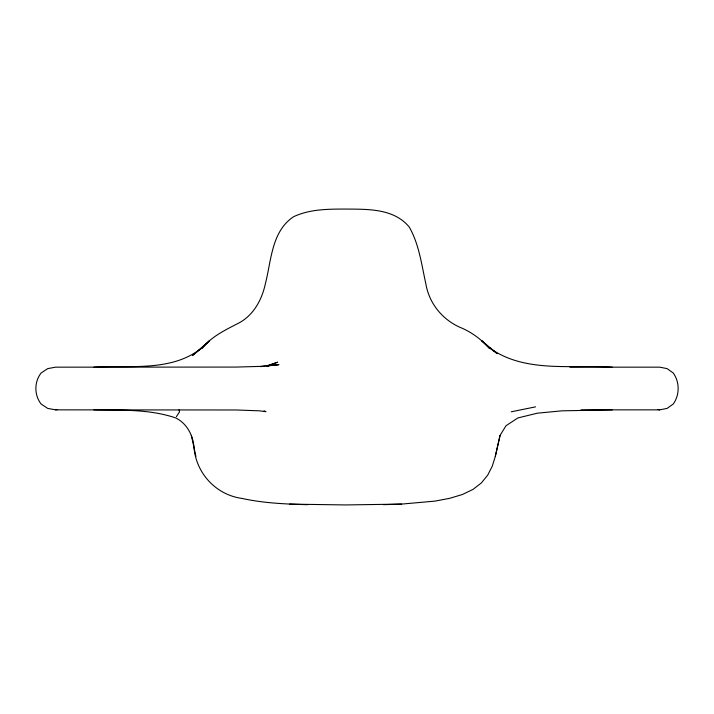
<?xml version="1.0" encoding="UTF-8"?>
<svg xmlns="http://www.w3.org/2000/svg" width="714" height="714" viewBox="0 0 714 714"><rect width="100%" height="100%" fill="white"/><g stroke="black" fill="none" stroke-linecap="round" stroke-linejoin="round"><path stroke-width="1.07" d="M289.625 504.12L345.603 504.941L401.58 504.093L434.915 501.121L449.49 498.363L462.297 494.543L472.998 489.411L481.406 482.896L487.724 475.105L492.258 466.224L495.293 456.424L500.121 435.308L506.03 425.714L517.9 417.94L537.455 413.174L562.016 410.827L612.193 409.854M495.293 456.424L500.005 435.486M176.394 416.646L179.535 411.799L179.009 409.782M267.652 366.068L277.648 362.194L266.019 366.05M511.242 411.799L535.58 406.846M580.973 409.854L659.7 409.854L667.099 408.399L673.231 404.035C679.79 394.994 679.79 382.035 673.231 372.994L667.099 368.62L659.7 367.166L569.897 367.166M267.09 365.925L278.799 364.595L259.325 366.416L236.254 367.076L55.612 367.166L47.695 368.62L41.135 372.994C34.12 381.865 34.12 395.154 41.135 404.035L47.695 408.399L55.612 409.854L57.593 409.497M260.503 366.657L264.939 366.175M266.965 365.934L278.799 364.595M383.427 504.664L401.589 504.12M93.909 367.166C129.841 365.113 171.681 372.137 201.741 347.986L192.396 355.572L209.604 340.667L202.026 348.245C212.013 336.026 226.454 329.475 240.109 322.335C254.157 314.169 261.94 299.353 265.34 283.913C271.365 260.592 271.463 231.336 293.65 216.681C309.903 209.113 328.038 209.077 345.603 209.059C367.692 209.264 393.905 208.318 409.3 227.123C419.207 244.554 421.572 264.644 425.874 283.913C429.284 304.253 443.456 320.863 462.494 328.386C472.793 333.001 481.771 339.962 489.376 348.245L481.638 340.667L497.247 353.68L489.75 347.986C524.576 373.235 571.771 364.559 612.193 367.166M55.612 409.854L236.254 409.979L259.325 410.827L265.974 411.683L264.082 410.8M93.909 409.854C121.282 410.318 149.458 408.997 175.733 417.94C186.586 423.34 192.405 434.237 193.905 445.929C195.324 472.365 215.369 494.641 241.698 498.39L241.716 498.363C263.395 503.165 285.662 504.093 307.788 504.7M657.594 409.443L659.7 409.854M191.343 435.308L195.922 456.424"/></g></svg>
